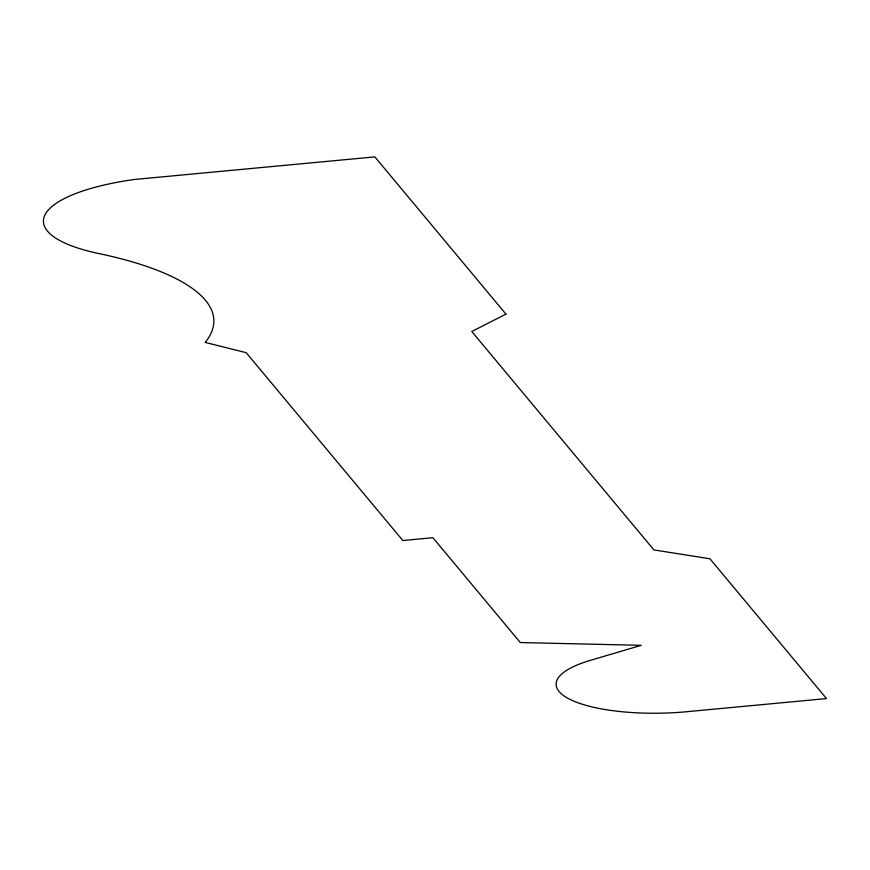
<?xml version="1.0" encoding="UTF-8"?>
<svg xmlns="http://www.w3.org/2000/svg" width="870" height="870" viewBox="0 0 870 870"><rect width="100%" height="100%" fill="white"/><g stroke="black" fill="none" stroke-linecap="round" stroke-linejoin="round"><path stroke-width="1.3" d="M505.981 314.146L471.79 331.492L653.903 549.916L709.942 558.779L826.5 698.577L691.15 711.29A105.868 31.309 -1.4 0 1 569.589 699.197A105.868 31.309 -1.4 0 1 590.502 660.33L641.255 645.322L520.314 642.549L432.89 537.703L402.821 540.531L246.199 352.687L205.189 342.41A301.161 89.055 -1.4 0 0 98.625 253.496A144.268 42.663 -1.4 0 1 44.892 215.053A144.268 42.663 -1.4 0 1 134.23 179.492L374.85 156.883L505.981 314.146"/></g></svg>
